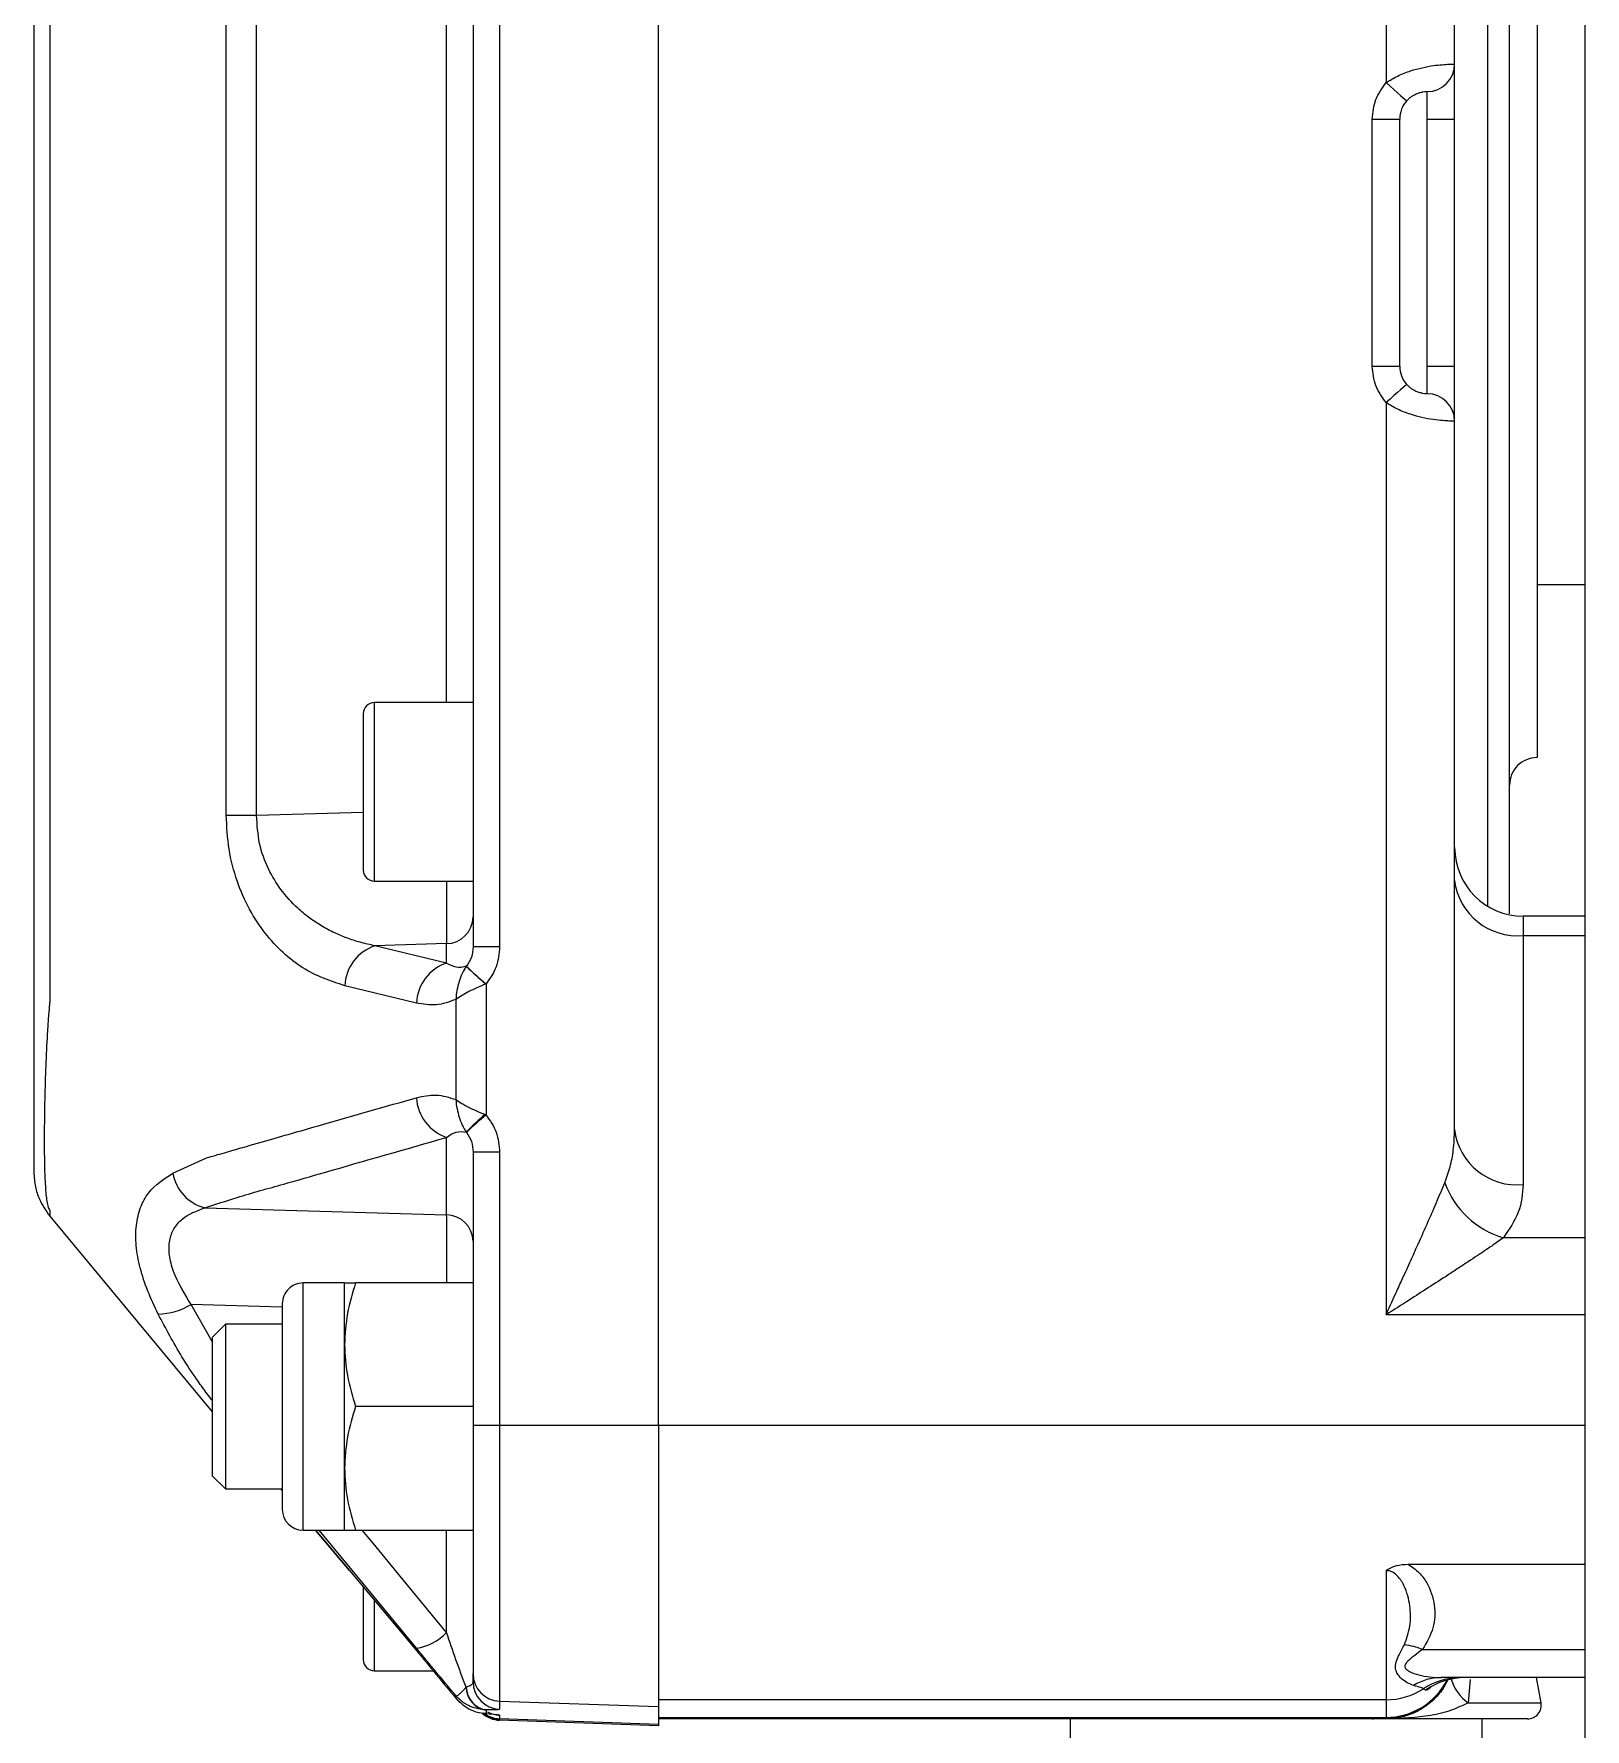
# Model space of a CAD drawing. Header units: centimetres. Extents: x 470464 to 524273, y 49611 to 59074.
# Drawn here: x 492044.57 to 492055.87, y 53025.29 to 53037.63 of the extents above; entities that cross this region are included whole.
import ezdxf

# ---------------------------------------------------------------- set-up
doc = ezdxf.new("R2010")
doc.units = ezdxf.units.CM
doc.header["$MEASUREMENT"] = 0
doc.layers.add('vinç', color=7, linetype='Continuous')

# ---------------------------------------------------------------- blocks, each defined once
blk = doc.blocks.new('ytrbnjytrbtrbrervrer')
at = {"color": 2, "linetype": 'Continuous', "lineweight": 25}
for p, q in [((429373.611, 71737.541), (429346.111, 71737.541)), ((429358.051, 71737.191), (429358.051, 71737.541)), ((429360.466, 71737.541), (429360.466, 71737.091)), ((429360.606, 71737.091), (429360.606, 71737.541)), ((429362.808, 71737.541), (429362.808, 71736.946)), ((429363.369, 71737.541), (429363.369, 71736.091)), ((429364.173, 71730.791), (429364.173, 71737.541)), ((429365.185, 71736.252), (429365.185, 71737.541)), ((429365.806, 71736.358), (429365.806, 71737.541)), ((429366.011, 71737.541), (429366.011, 71736.493)), ((429366.194, 71737.221), (429366.011, 71737.188)), ((429366.194, 71736.69), (429366.194, 71737.221)), ((429351.811, 71737.191), (429359.311, 71737.191)), ((429360.466, 71737.091), (429360.606, 71737.091)), ((429360.606, 71737.091), (429362.42, 71737.091)), ((429352.215, 71736.831), (429360.393, 71736.831)), ((429366.024, 71736.705), (429366.194, 71736.69)), ((429367.007, 71736.791), (429366.311, 71736.791)), ((429354.261, 71736.591), (429349.102, 71736.591)), ((429356.461, 71736.591), (429354.661, 71736.591)), ((429354.661, 71736.391), (429354.661, 71736.591)), ((429356.461, 71736.391), (429356.461, 71736.591)), ((429362.02, 71736.591), (429356.861, 71736.591)), ((429356.661, 71736.391), (429354.461, 71736.391)), ((429366.103, 71736.38), (429366.092, 71736.363)), ((429347.753, 71736.091), (429354.396, 71736.091)), ((429356.461, 71736.191), (429354.661, 71736.191)), ((429354.661, 71735.991), (429354.661, 71736.191)), ((429356.461, 71735.991), (429356.461, 71736.191)), ((429356.726, 71736.091), (429363.369, 71736.091)), ((429365.231, 71736.091), (429366.172, 71736.091)), ((429366.172, 71736.091), (429366.172, 71730.791)), ((429366.172, 71736.091), (429366.302, 71736.091)), ((429366.302, 71730.791), (429366.302, 71736.091)), ((429366.302, 71736.091), (429366.307, 71736.091)), ((429366.307, 71736.091), (429366.304, 71736.12)), ((429366.307, 71736.12), (429366.311, 71736.091)), ((429356.461, 71735.991), (429354.661, 71735.991)), ((429366.311, 71735.991), (429366.311, 71730.791)), ((429366.311, 71735.991), (429366.311, 71735.991)), ((429366.311, 71733.791), (429367.007, 71733.791)), ((429364.173, 71730.791), (429351.232, 71730.791)), ((429364.173, 71729.634), (429364.173, 71730.791)), ((429364.173, 71730.791), (429366.222, 71730.791)), ((429366.182, 71729.634), (429366.222, 71730.791)), ((429366.222, 71730.791), (429366.352, 71730.791)), ((429366.352, 71730.791), (429366.311, 71729.634)), ((429366.361, 71730.791), (429366.321, 71729.634)), ((429366.352, 71730.791), (429366.361, 71730.791)), ((429350.361, 71729.634), (429360.689, 71729.634)), ((429360.689, 71729.634), (429360.689, 71729.441)), ((429362.185, 71729.634), (429364.173, 71729.634)), ((429362.185, 71729.634), (429362.185, 71729.441)), ((429364.173, 71729.634), (429366.182, 71729.634)), ((429364.173, 71729.441), (429364.173, 71729.634)), ((429366.182, 71729.634), (429366.241, 71729.634)), ((429366.284, 71729.634), (429366.311, 71729.634)), ((429366.311, 71729.634), (429366.318, 71729.634)), ((429366.318, 71729.634), (429366.321, 71729.634)), ((429350.361, 71729.441), (429360.689, 71729.441)), ((429358.911, 71729.441), (429358.911, 71728.721)), ((429360.211, 71728.721), (429360.211, 71729.441)), ((429360.959, 71729.535), (429361.913, 71729.535)), ((429360.96, 71729.533), (429360.959, 71729.535)), ((429361.91, 71729.528), (429361.913, 71729.535)), ((429362.185, 71729.441), (429364.173, 71729.441)), ((429363.137, 71729.441), (429363.137, 71728.585)), ((429364.037, 71729.441), (429364.037, 71728.585)), ((429364.937, 71728.585), (429364.937, 71729.441)), ((429366.042, 71729.441), (429365.982, 71729.441)), ((429366.246, 71729.535), (429366.272, 71729.535)), ((429366.246, 71729.535), (429366.246, 71729.523)), ((429366.268, 71729.508), (429366.269, 71729.513)), ((429366.272, 71729.536), (429366.272, 71729.529)), ((429366.272, 71729.535), (429366.272, 71729.528)), ((429360.83, 71729.392), (429360.831, 71729.391)), ((429361.072, 71729.315), (429361.802, 71729.315)), ((429362.039, 71729.391), (429362.04, 71729.392)), ((429366.081, 71729.392), (429366.081, 71729.39)), ((429366.161, 71729.315), (429366.142, 71729.315)), ((429358.911, 71729.248), (429352.211, 71729.248)), ((429360.807, 71729.248), (429360.666, 71729.248)), ((429360.666, 71729.248), (429360.681, 71728.726)), ((429360.807, 71729.248), (429360.681, 71728.726)), ((429362.641, 71729.248), (429362.077, 71729.248)), ((429362.59, 71727.486), (429362.641, 71729.248)), ((429365.683, 71729.248), (429364.937, 71729.248)), ((429365.961, 71728.721), (429365.961, 71729.15)), ((429361.099, 71729.028), (429360.973, 71728.506)), ((429365.797, 71729.028), (429364.937, 71728.319)), ((429365.23, 71728.54), (429365.814, 71729.028)), ((429358.911, 71728.721), (429360.211, 71728.721)), ((429365.447, 71728.721), (429365.961, 71728.721)), ((429359.731, 71727.864), (429359.709, 71728.641)), ((429363.137, 71728.504), (429363.137, 71728.202)), ((429363.587, 71728.504), (429363.137, 71728.504)), ((429364.487, 71728.504), (429363.587, 71728.504)), ((429364.937, 71728.504), (429364.487, 71728.504)), ((429364.937, 71728.293), (429365.23, 71728.54)), ((429365.23, 71728.54), (429364.937, 71728.293)), ((429364.937, 71728.202), (429364.937, 71728.504)), ((429365.23, 71728.54), (429365.231, 71728.541)), ((429364.937, 71728.202), (429363.137, 71728.202)), ((429363.313, 71728.051), (429363.294, 71727.387)), ((429363.437, 71728.051), (429363.437, 71727.638)), ((429364.637, 71728.04), (429364.651, 71728.051)), ((429364.637, 71727.638), (429364.637, 71728.051)), ((429359.731, 71727.864), (429351.32, 71727.864)), ((429359.731, 71727.643), (429359.731, 71727.864)), ((429359.731, 71727.643), (429351.32, 71727.643)), ((429363.437, 71727.638), (429363.737, 71727.638)), ((429363.437, 71727.638), (429363.533, 71727.541)), ((429363.737, 71727.638), (429364.637, 71727.638)), ((429364.541, 71727.541), (429364.637, 71727.638)), ((429362.338, 71727.253), (429362.227, 71727.495)), ((429362.65, 71726.357), (429364.075, 71727.541)), ((429363.563, 71727.541), (429363.294, 71727.387)), ((429363.533, 71727.541), (429363.785, 71727.541)), ((429363.785, 71727.541), (429364.541, 71727.541)), ((429362.608, 71726.357), (429362.65, 71726.357))]:
    blk.add_line(p, q, dxfattribs=at)
at = {"color": 2, "linetype": 'Continuous', "lineweight": 25, "flags": 128}
for points in [[(429354.396, 71736.091), (429354.422, 71736.121), (429354.447, 71736.149), (429354.47, 71736.175), (429354.49, 71736.197), (429354.506, 71736.216), (429354.519, 71736.23), (429354.526, 71736.238), (429354.529, 71736.241)], [(429356.593, 71736.241), (429356.596, 71736.238), (429356.603, 71736.23), (429356.616, 71736.216), (429356.632, 71736.197), (429356.652, 71736.175), (429356.675, 71736.149), (429356.7, 71736.121), (429356.726, 71736.091)], [(429366.272, 71729.529), (429366.269, 71729.509), (429366.268, 71729.507)], [(429365.683, 71729.248), (429365.325, 71728.953), (429365.032, 71728.712), (429364.937, 71728.633)], [(429345.685, 71726.357), (429353.387, 71726.357), (429357.7, 71726.357), (429359.597, 71726.357), (429360.432, 71726.357), (429360.8, 71726.357), (429360.961, 71726.357), (429361.033, 71726.357), (429361.064, 71726.357), (429361.089, 71726.357)]]:
    blk.add_lwpolyline(points, dxfattribs=at)
at = {"color": 2, "linetype": 'Continuous', "lineweight": 25}
for centre, radius, start, end in [((429366.211, 71737.122), 0.1, 0, 100), ((429359.511, 71737.191), 0.2, 180, 270), ((429359.966, 71737.091), 0.5, 270, 0), ((429360.149, 71737.046), 0.459, 277.0103, 5.6092), ((429361.964, 71737.046), 0.459, 277.0099, 5.6095), ((429362.182, 71737.132), 0.653, 290.228, 343.5172), ((429354.261, 71736.391), 0.2, 0, 90), ((429356.861, 71736.391), 0.2, 90, 180), ((429366.51, 71736.668), 0.499, 180.0031, 215.2782), ((429366.51, 71736.635), 0.499, 180.0038, 213.0385), ((429365.935, 71736.869), 0.315, 286.0003, 325.3327), ((429366.399, 71736.494), 0.388, 180.2261, 211.3984), ((429365.801, 71736.091), 0.5, 359.9951, 63.0025), ((429366.343, 71736.146), 0.577, 158.4382, 172.1501), ((429365.672, 71736.091), 0.5, 359.9969, 32.9531), ((429354.661, 71736.391), 0.2, 228.5904, 270), ((429356.461, 71736.391), 0.2, 270, 311.4096), ((429365.982, 71729.641), 0.2, 270.0126, 358.0149), ((429366.042, 71729.641), 0.2, 270.0119, 358.0156), ((429366.084, 71729.641), 0.2, 331.4995, 358.004), ((429366.121, 71729.641), 0.2, 318.6606, 358), ((429366.111, 71729.641), 0.2, 323.6526, 358.0048), ((429366.118, 71729.641), 0.2, 320.0189, 357.9974), ((429360.469, 71729.244), 0.197, 1.2372, 89.2867), ((429358.727, 71731.403), 2.911, 316.284, 320.0751), ((429359.17, 71731.033), 2.335, 315.3224, 320.0181), ((429363.236, 71730.641), 1.731, 220.0154, 226.246), ((429364.253, 71731.482), 3.044, 219.7618, 223.3722), ((429362.837, 71729.245), 0.196, 90.965, 179.0217), ((429366.075, 71729.566), 0.175, 272.0061, 349.7836), ((429366.079, 71729.561), 0.171, 270.8366, 347.2922), ((429361.112, 71729.349), 0.321, 198.2603, 267.724), ((429361.766, 71729.357), 0.33, 273.7506, 340.7555), ((429365.427, 71728.976), 0.373, 7.9581, 46.8045), ((429358.991, 71728.721), 0.08, 180, 270), ((429360.131, 71728.721), 0.08, 270, 0), ((429360.986, 71728.827), 0.321, 198.2603, 267.724), ((429365.881, 71728.721), 0.08, 270, 0), ((429363.288, 71728.202), 0.151, 180, 270), ((429364.786, 71728.202), 0.151, 270, 0), ((429362.28, 71727.569), 0.321, 280.3886, 345.0541), ((429362.844, 71727.125), 0.521, 2.3921, 30.1789)]:
    blk.add_arc(centre, radius, start, end, dxfattribs=at)
for points, knots in [([(429362.42, 71737.091), (429362.488, 71737.085), (429362.622, 71737.073), (429362.747, 71736.988), (429362.808, 71736.946)], [0, 0, 0, 0, 0.506464, 1, 1, 1, 1]), ([(429366.311, 71737.122), (429366.311, 71737.119), (429366.311, 71737.112), (429366.311, 71737.058), (429366.311, 71736.971), (429366.311, 71736.848), (429366.311, 71736.694), (429366.311, 71736.512), (429366.311, 71736.312), (429366.311, 71736.164), (429366.311, 71736.091)], [0, 0, 0, 0, 0.1225081, 0.2450276, 0.371865, 0.5000029, 0.6281419, 0.7549778, 0.8792913, 1, 1, 1, 1]), ([(429355.561, 71736.991), (429355.368, 71736.991), (429354.982, 71736.991), (429354.407, 71736.991), (429353.845, 71736.991), (429353.306, 71736.991), (429352.797, 71736.991), (429352.491, 71736.991), (429352.338, 71736.991)], [0, 0, 0, 0, 0.165381, 0.332144, 0.5, 0.667871, 0.834625, 1, 1, 1, 1]), ([(429360.448, 71736.991), (429360.395, 71736.991), (429360.294, 71736.991), (429360.07, 71736.991), (429359.81, 71736.991), (429359.503, 71736.991), (429359.152, 71736.991), (429358.763, 71736.991), (429358.343, 71736.991), (429357.897, 71736.991), (429357.387, 71736.991), (429356.813, 71736.991), (429356.186, 71736.991), (429355.767, 71736.991), (429355.561, 71736.991)], [0, 0, 0, 0, 0.084994, 0.162441, 0.239879, 0.318975, 0.398061, 0.477156, 0.556242, 0.633689, 0.711128, 0.810192, 0.906545, 1, 1, 1, 1]), ([(429362.808, 71736.946), (429362.828, 71736.918), (429362.87, 71736.859), (429362.929, 71736.771), (429362.983, 71736.689), (429363.03, 71736.617), (429363.093, 71736.521), (429363.17, 71736.401), (429363.267, 71736.251), (429363.333, 71736.148), (429363.369, 71736.091)], [0, 0, 0, 0, 0.116386, 0.249602, 0.326416, 0.409823, 0.499886, 0.658508, 0.813917, 1, 1, 1, 1]), ([(429354.396, 71736.091), (429354.379, 71736.119), (429354.344, 71736.177), (429354.309, 71736.269), (429354.285, 71736.358), (429354.271, 71736.435), (429354.264, 71736.503), (429354.262, 71736.549), (429354.261, 71736.583), (429354.261, 71736.588), (429354.261, 71736.591)], [0, 0, 0, 0, 0.121653, 0.250693, 0.36991, 0.500504, 0.613618, 0.750121, 0.844327, 1, 1, 1, 1]), ([(429354.661, 71736.591), (429354.611, 71736.591), (429354.533, 71736.591), (429354.44, 71736.591), (429354.376, 71736.591), (429354.324, 71736.591), (429354.275, 71736.591), (429354.266, 71736.591), (429354.261, 71736.591)], [0, 0, 0, 0, 0.239453, 0.368355, 0.499999, 0.631637, 0.760547, 1, 1, 1, 1]), ([(429356.861, 71736.591), (429356.856, 71736.591), (429356.847, 71736.591), (429356.798, 71736.591), (429356.746, 71736.591), (429356.682, 71736.591), (429356.589, 71736.591), (429356.511, 71736.591), (429356.461, 71736.591)], [0, 0, 0, 0, 0.239453, 0.368363, 0.5, 0.631637, 0.760547, 1, 1, 1, 1]), ([(429356.861, 71736.591), (429356.861, 71736.588), (429356.861, 71736.583), (429356.86, 71736.55), (429356.858, 71736.505), (429356.851, 71736.437), (429356.837, 71736.357), (429356.812, 71736.268), (429356.778, 71736.177), (429356.743, 71736.119), (429356.726, 71736.091)], [0, 0, 0, 0, 0.155853, 0.250179, 0.375285, 0.500527, 0.630965, 0.750089, 0.878713, 1, 1, 1, 1]), ([(429362.408, 71736.519), (429362.369, 71736.533), (429362.291, 71736.561), (429362.161, 71736.586), (429362.07, 71736.589), (429362.02, 71736.591)], [0, 0, 0, 0, 0.309301, 0.619044, 1, 1, 1, 1]), ([(429366.194, 71736.69), (429366.213, 71736.65), (429366.251, 71736.572), (429366.303, 71736.369), (429366.308, 71736.202), (429366.311, 71736.091)], [0, 0, 0, 0, 0.251381, 0.49995, 1, 1, 1, 1]), ([(429363.369, 71736.091), (429363.32, 71736.113), (429363.237, 71736.151), (429363.111, 71736.209), (429362.994, 71736.262), (429362.856, 71736.324), (429362.709, 71736.39), (429362.551, 71736.459), (429362.454, 71736.499), (429362.408, 71736.519)], [0, 0, 0, 0, 0.1465851, 0.2505305, 0.3839859, 0.5001702, 0.6735894, 0.8413176, 1, 1, 1, 1]), ([(429365.806, 71736.358), (429365.82, 71736.338), (429365.849, 71736.3), (429365.884, 71736.256), (429365.912, 71736.231), (429365.933, 71736.225), (429365.952, 71736.238), (429365.973, 71736.272), (429365.993, 71736.331), (429366.008, 71736.41), (429366.01, 71736.465), (429366.011, 71736.493)], [0, 0, 0, 0, 0.1243148, 0.2484234, 0.3113128, 0.3742808, 0.4369676, 0.5000502, 0.6617594, 0.8289099, 1, 1, 1, 1]), ([(429366.031, 71736.538), (429366.053, 71736.527), (429366.106, 71736.5), (429366.176, 71736.437), (429366.238, 71736.358), (429366.282, 71736.268), (429366.307, 71736.177), (429366.31, 71736.119), (429366.311, 71736.091)], [0, 0, 0, 0, 0.129589, 0.304081, 0.485826, 0.651804, 0.831014, 1, 1, 1, 1]), ([(429366.307, 71736.091), (429366.306, 71736.119), (429366.302, 71736.177), (429366.276, 71736.268), (429366.232, 71736.358), (429366.172, 71736.435), (429366.104, 71736.496), (429366.054, 71736.522), (429366.032, 71736.534)], [0, 0, 0, 0, 0.17186, 0.354528, 0.522982, 0.707725, 0.867419, 1, 1, 1, 1]), ([(429354.529, 71736.241), (429354.523, 71736.247), (429354.511, 71736.258), (429354.497, 71736.276), (429354.486, 71736.294), (429354.475, 71736.316), (429354.467, 71736.339), (429354.459, 71736.38), (429354.46, 71736.386), (429354.461, 71736.391)], [0, 0, 0, 0, 0.065035, 0.125654, 0.1871424, 0.251581, 0.3673468, 0.5016956, 1, 1, 1, 1]), ([(429356.661, 71736.391), (429356.662, 71736.386), (429356.663, 71736.38), (429356.655, 71736.339), (429356.647, 71736.315), (429356.636, 71736.294), (429356.625, 71736.276), (429356.611, 71736.258), (429356.599, 71736.247), (429356.593, 71736.241)], [0, 0, 0, 0, 0.498618, 0.633111, 0.749, 0.81314, 0.874409, 0.934993, 1, 1, 1, 1]), ([(429365.185, 71736.252), (429365.204, 71736.28), (429365.244, 71736.337), (429365.345, 71736.408), (429365.482, 71736.451), (429365.651, 71736.447), (429365.754, 71736.387), (429365.806, 71736.358)], [0, 0, 0, 0, 0.125812, 0.251485, 0.501388, 0.751233, 1, 1, 1, 1]), ([(429366.092, 71736.363), (429366.09, 71736.36), (429366.086, 71736.352), (429366.074, 71736.312), (429366.068, 71736.292)], [0, 0, 0, 0, 0.499539, 1, 1, 1, 1]), ([(429366.081, 71736.418), (429366.086, 71736.412), (429366.103, 71736.389), (429366.103, 71736.384), (429366.103, 71736.38)], [0, 0, 0, 0, 0.267785, 1, 1, 1, 1]), ([(429365.231, 71736.091), (429365.224, 71736.102), (429365.209, 71736.125), (429365.189, 71736.179), (429365.187, 71736.223), (429365.185, 71736.252)], [0, 0, 0, 0, 0.24443, 0.501734, 1, 1, 1, 1]), ([(429365.771, 71736.225), (429365.726, 71736.241), (429365.636, 71736.273), (429365.489, 71736.269), (429365.364, 71736.239), (429365.281, 71736.189), (429365.246, 71736.148), (429365.233, 71736.117), (429365.232, 71736.1), (429365.231, 71736.091)], [0, 0, 0, 0, 0.249481, 0.499445, 0.749348, 0.874339, 0.936906, 0.968488, 1, 1, 1, 1]), ([(429366.068, 71736.292), (429366.062, 71736.276), (429366.052, 71736.246), (429366.02, 71736.204), (429365.982, 71736.17), (429365.942, 71736.158), (429365.91, 71736.161), (429365.877, 71736.171), (429365.831, 71736.193), (429365.791, 71736.214), (429365.771, 71736.225)], [0, 0, 0, 0, 0.175614, 0.335428, 0.49841, 0.623925, 0.684221, 0.749482, 0.87471, 1, 1, 1, 1]), ([(429354.661, 71735.991), (429354.612, 71735.996), (429354.515, 71736.005), (429354.436, 71736.063), (429354.396, 71736.091)], [0, 0, 0, 0, 0.499992, 1, 1, 1, 1]), ([(429356.726, 71736.091), (429356.686, 71736.063), (429356.607, 71736.005), (429356.51, 71735.996), (429356.461, 71735.991)], [0, 0, 0, 0, 0.499989, 1, 1, 1, 1]), ([(429366.311, 71735.991), (429366.31, 71735.996), (429366.31, 71736.005), (429366.308, 71736.062), (429366.307, 71736.091)], [0, 0, 0, 0, 0.500068, 1, 1, 1, 1]), ([(429366.311, 71736.091), (429366.311, 71736.063), (429366.311, 71736.005), (429366.311, 71735.996), (429366.311, 71735.991)], [0, 0, 0, 0, 0.500003, 1, 1, 1, 1]), ([(429360.689, 71729.634), (429360.739, 71729.63), (429360.838, 71729.621), (429360.919, 71729.564), (429360.959, 71729.535)], [0, 0, 0, 0, 0.50196, 1, 1, 1, 1]), ([(429361.913, 71729.535), (429361.954, 71729.564), (429362.035, 71729.621), (429362.135, 71729.63), (429362.185, 71729.634)], [0, 0, 0, 0, 0.497454, 1, 1, 1, 1]), ([(429366.241, 71729.634), (429366.243, 71729.63), (429366.246, 71729.621), (429366.246, 71729.564), (429366.246, 71729.535)], [0, 0, 0, 0, 0.503096, 1, 1, 1, 1]), ([(429366.272, 71729.536), (429366.274, 71729.564), (429366.279, 71729.621), (429366.282, 71729.63), (429366.284, 71729.634)], [0, 0, 0, 0, 0.498494, 1, 1, 1, 1]), ([(429360.689, 71729.441), (429360.715, 71729.439), (429360.766, 71729.435), (429360.809, 71729.406), (429360.83, 71729.392)], [0, 0, 0, 0, 0.5070397, 1, 1, 1, 1]), ([(429360.96, 71729.533), (429360.978, 71729.49), (429361.014, 71729.405), (429361.053, 71729.345), (429361.072, 71729.315)], [0, 0, 0, 0, 0.508065, 1, 1, 1, 1]), ([(429361.802, 71729.315), (429361.811, 71729.329), (429361.826, 71729.351), (429361.844, 71729.384), (429361.872, 71729.437), (429361.893, 71729.486), (429361.91, 71729.528)], [0, 0, 0, 0, 0.246895, 0.4011574, 0.4933243, 1, 1, 1, 1]), ([(429362.04, 71729.392), (429362.062, 71729.406), (429362.106, 71729.435), (429362.158, 71729.439), (429362.185, 71729.441)], [0, 0, 0, 0, 0.491199, 1, 1, 1, 1]), ([(429364.173, 71729.441), (429364.282, 71729.441), (429364.505, 71729.441), (429364.836, 71729.441), (429365.155, 71729.441), (429365.441, 71729.441), (429365.677, 71729.441), (429365.847, 71729.441), (429365.954, 71729.441), (429365.973, 71729.441), (429365.982, 71729.441)], [0, 0, 0, 0, 0.116845, 0.240412, 0.3689, 0.500001, 0.6311, 0.759588, 0.883154, 1, 1, 1, 1]), ([(429366.042, 71729.441), (429366.049, 71729.439), (429366.064, 71729.435), (429366.075, 71729.406), (429366.081, 71729.392)], [0, 0, 0, 0, 0.510332, 1, 1, 1, 1]), ([(429366.246, 71729.523), (429366.239, 71729.483), (429366.231, 71729.435), (429366.201, 71729.383), (429366.179, 71729.35), (429366.156, 71729.328), (429366.142, 71729.315)], [0, 0, 0, 0, 0.505445, 0.595141, 0.752402, 1, 1, 1, 1]), ([(429366.161, 71729.315), (429366.19, 71729.345), (429366.233, 71729.39), (429366.264, 71729.47), (429366.27, 71729.513), (429366.272, 71729.535)], [0, 0, 0, 0, 0.490213, 0.739157, 1, 1, 1, 1]), ([(429366.272, 71729.536), (429366.272, 71729.536), (429366.272, 71729.536), (429366.272, 71729.535), (429366.272, 71729.535)], [0, 0, 0, 0, 0.560478, 1, 1, 1, 1]), ([(429360.831, 71729.391), (429360.837, 71729.366), (429360.848, 71729.316), (429360.82, 71729.271), (429360.807, 71729.248)], [0, 0, 0, 0, 0.500024, 1, 1, 1, 1]), ([(429360.831, 71729.391), (429360.848, 71729.381), (429360.881, 71729.36), (429360.942, 71729.338), (429361.006, 71729.322), (429361.05, 71729.317), (429361.072, 71729.315)], [0, 0, 0, 0, 0.256241, 0.502924, 0.749621, 1, 1, 1, 1]), ([(429361.072, 71729.315), (429361.09, 71729.268), (429361.124, 71729.173), (429361.107, 71729.076), (429361.099, 71729.028)], [0, 0, 0, 0, 0.501025, 1, 1, 1, 1]), ([(429361.788, 71729.028), (429361.777, 71729.076), (429361.756, 71729.172), (429361.786, 71729.267), (429361.802, 71729.315)], [0, 0, 0, 0, 0.498944, 1, 1, 1, 1]), ([(429361.802, 71729.315), (429361.824, 71729.317), (429361.867, 71729.322), (429361.93, 71729.339), (429361.989, 71729.36), (429362.022, 71729.38), (429362.039, 71729.391)], [0, 0, 0, 0, 0.250443, 0.49726, 0.744431, 1, 1, 1, 1]), ([(429362.077, 71729.248), (429362.061, 71729.271), (429362.029, 71729.315), (429362.035, 71729.365), (429362.039, 71729.391)], [0, 0, 0, 0, 0.499863, 1, 1, 1, 1]), ([(429366.081, 71729.39), (429366.014, 71729.365), (429365.881, 71729.314), (429365.749, 71729.27), (429365.683, 71729.248)], [0, 0, 0, 0, 0.500136, 1, 1, 1, 1]), ([(429366.142, 71729.315), (429366.085, 71729.267), (429365.971, 71729.172), (429365.855, 71729.076), (429365.797, 71729.028)], [0, 0, 0, 0, 0.50108, 1, 1, 1, 1]), ([(429365.814, 71729.028), (429365.872, 71729.076), (429365.989, 71729.173), (429366.103, 71729.268), (429366.161, 71729.315)], [0, 0, 0, 0, 0.498994, 1, 1, 1, 1]), ([(429366.142, 71729.315), (429366.143, 71729.318), (429366.144, 71729.323), (429366.133, 71729.339), (429366.114, 71729.36), (429366.092, 71729.38), (429366.081, 71729.39)], [0, 0, 0, 0, 0.251127, 0.498481, 0.745101, 1, 1, 1, 1]), ([(429366.161, 71729.315), (429366.167, 71729.321), (429366.178, 71729.329), (429366.186, 71729.339), (429366.19, 71729.343)], [0, 0, 0, 0, 0.623615, 1, 1, 1, 1]), ([(429360.666, 71729.248), (429360.629, 71729.249), (429360.556, 71729.25), (429360.38, 71729.25), (429360.246, 71729.25), (429360.211, 71729.25)], [0, 0, 0, 0, 0.432799, 0.848964, 1, 1, 1, 1]), ([(429362.59, 71727.486), (429362.565, 71727.563), (429362.504, 71727.745), (429362.421, 71728.049), (429362.275, 71728.555), (429362.162, 71728.951), (429362.077, 71729.248)], [0, 0, 0, 0, 0.141893, 0.333417, 0.500063, 1, 1, 1, 1]), ([(429363.137, 71729.249), (429363.126, 71729.249), (429363.035, 71729.249), (429362.894, 71729.249), (429362.728, 71729.249), (429362.67, 71729.249), (429362.641, 71729.248)], [0, 0, 0, 0, 0.044395, 0.360433, 0.67648, 1, 1, 1, 1]), ([(429362.227, 71727.495), (429362.222, 71727.51), (429362.214, 71727.539), (429362.2, 71727.589), (429362.178, 71727.663), (429362.141, 71727.795), (429362.073, 71728.031), (429361.952, 71728.452), (429361.852, 71728.803), (429361.788, 71729.028)], [0, 0, 0, 0, 0.03086, 0.055092, 0.098363, 0.175632, 0.313613, 0.560008, 1, 1, 1, 1]), ([(429360.681, 71728.726), (429360.674, 71728.69), (429360.659, 71728.621), (429360.627, 71728.523), (429360.587, 71728.427), (429360.538, 71728.334), (429360.477, 71728.244), (429360.394, 71728.144), (429360.281, 71728.041), (429360.123, 71727.945), (429359.939, 71727.876), (429359.8, 71727.868), (429359.731, 71727.864)], [0, 0, 0, 0, 0.091259, 0.174579, 0.249996, 0.339731, 0.42287, 0.499566, 0.631319, 0.749109, 0.874334, 1, 1, 1, 1]), ([(429358.991, 71728.641), (429358.999, 71728.641), (429359.01, 71728.641), (429359.081, 71728.641), (429359.155, 71728.641), (429359.246, 71728.641), (429359.379, 71728.641), (429359.489, 71728.641), (429359.561, 71728.641)], [0, 0, 0, 0, 0.239457, 0.368357, 0.499995, 0.631637, 0.760543, 1, 1, 1, 1]), ([(429359.561, 71728.641), (429359.633, 71728.641), (429359.743, 71728.641), (429359.876, 71728.641), (429359.967, 71728.641), (429360.041, 71728.641), (429360.112, 71728.641), (429360.123, 71728.641), (429360.131, 71728.641)], [0, 0, 0, 0, 0.239457, 0.368357, 0.5, 0.631643, 0.760543, 1, 1, 1, 1]), ([(429363.137, 71728.585), (429363.21, 71728.562), (429363.358, 71728.517), (429363.51, 71728.508), (429363.587, 71728.504)], [0, 0, 0, 0, 0.49546, 1, 1, 1, 1]), ([(429363.137, 71728.504), (429363.137, 71728.508), (429363.137, 71728.517), (429363.137, 71728.562), (429363.137, 71728.585)], [0, 0, 0, 0, 0.4945164, 1, 1, 1, 1]), ([(429363.587, 71728.504), (429363.662, 71728.508), (429363.815, 71728.517), (429363.962, 71728.562), (429364.037, 71728.585)], [0, 0, 0, 0, 0.494511, 1, 1, 1, 1]), ([(429364.037, 71728.585), (429364.11, 71728.562), (429364.258, 71728.517), (429364.41, 71728.508), (429364.487, 71728.504)], [0, 0, 0, 0, 0.495457, 1, 1, 1, 1]), ([(429364.487, 71728.504), (429364.562, 71728.508), (429364.715, 71728.517), (429364.862, 71728.562), (429364.937, 71728.585)], [0, 0, 0, 0, 0.494513, 1, 1, 1, 1]), ([(429364.937, 71728.504), (429364.937, 71728.508), (429364.937, 71728.517), (429364.937, 71728.562), (429364.937, 71728.585)], [0, 0, 0, 0, 0.4945164, 1, 1, 1, 1]), ([(429365.352, 71728.641), (429365.409, 71728.641), (429365.506, 71728.641), (429365.626, 71728.641), (429365.717, 71728.641), (429365.791, 71728.641), (429365.862, 71728.641), (429365.873, 71728.641), (429365.881, 71728.641)], [0, 0, 0, 0, 0.20249, 0.337656, 0.475693, 0.613734, 0.748902, 1, 1, 1, 1]), ([(429360.973, 71728.506), (429360.938, 71728.402), (429360.885, 71728.246), (429360.736, 71728.055), (429360.595, 71727.924), (429360.421, 71727.808), (429360.214, 71727.718), (429359.981, 71727.655), (429359.814, 71727.647), (429359.731, 71727.643)], [0, 0, 0, 0, 0.249845, 0.37437, 0.499672, 0.624411, 0.749746, 0.875139, 1, 1, 1, 1]), ([(429363.288, 71728.051), (429363.298, 71728.051), (429363.313, 71728.051), (429363.407, 71728.051), (429363.503, 71728.051), (429363.623, 71728.051), (429363.798, 71728.051), (429364.037, 71728.051), (429364.276, 71728.051), (429364.451, 71728.051), (429364.571, 71728.051), (429364.667, 71728.051), (429364.761, 71728.051), (429364.776, 71728.051), (429364.786, 71728.051)], [0, 0, 0, 0, 0.11973, 0.1841828, 0.2500006, 0.3158184, 0.3802712, 0.5000012, 0.6197288, 0.6841816, 0.7499994, 0.8158172, 0.88027, 1, 1, 1, 1]), ([(429363.294, 71727.387), (429363.214, 71727.338), (429363.093, 71727.264), (429362.933, 71727.224), (429362.826, 71727.225), (429362.737, 71727.259), (429362.645, 71727.337), (429362.612, 71727.427), (429362.59, 71727.486)], [0, 0, 0, 0, 0.250269, 0.377442, 0.500368, 0.620569, 0.750457, 1, 1, 1, 1]), ([(429363.993, 71727.541), (429363.989, 71727.539), (429363.969, 71727.523), (429363.919, 71727.485), (429363.818, 71727.412), (429363.632, 71727.289), (429363.469, 71727.203), (429363.364, 71727.147)], [0, 0, 0, 0, 0.0180165, 0.1029595, 0.2539094, 0.5219179, 1, 1, 1, 1]), ([(429363.364, 71727.147), (429363.308, 71727.12), (429363.195, 71727.067), (429363.026, 71727.012), (429362.863, 71726.982), (429362.714, 71726.983), (429362.585, 71727.014), (429362.442, 71727.092), (429362.379, 71727.189), (429362.338, 71727.253)], [0, 0, 0, 0, 0.12369, 0.248404, 0.374527, 0.500271, 0.626986, 0.75248, 1, 1, 1, 1]), ([(429361.089, 71726.357), (429361.095, 71726.356), (429361.106, 71726.355), (429361.125, 71726.353), (429361.153, 71726.351), (429361.203, 71726.347), (429361.291, 71726.341), (429361.444, 71726.332), (429361.654, 71726.323), (429361.889, 71726.318), (429362.106, 71726.316), (429362.291, 71726.318), (429362.44, 71726.324), (429362.533, 71726.333), (429362.579, 71726.343), (429362.596, 71726.35), (429362.603, 71726.354), (429362.606, 71726.355), (429362.607, 71726.356), (429362.607, 71726.357), (429362.608, 71726.357)], [0, 0, 0, 0, 0.00815, 0.014535, 0.025868, 0.045922, 0.081328, 0.14394, 0.254296, 0.376747, 0.499499, 0.621613, 0.745044, 0.869972, 0.942098, 0.974326, 0.988662, 0.995003, 0.997802, 1, 1, 1, 1]), ([(429362.33, 71726.241), (429362.366, 71726.244), (429362.433, 71726.248), (429362.544, 71726.283), (429362.61, 71726.329), (429362.65, 71726.357)], [0, 0, 0, 0, 0.310636, 0.58106, 1, 1, 1, 1]), ([(429345.685, 71726.241), (429348.788, 71726.241), (429352.396, 71726.241), (429356.501, 71726.241), (429357.993, 71726.241), (429359.5, 71726.241), (429360.528, 71726.241), (429361.07, 71726.241), (429361.096, 71726.241), (429361.103, 71726.241), (429361.113, 71726.241), (429361.13, 71726.241), (429361.16, 71726.241), (429361.205, 71726.241), (429361.284, 71726.241), (429361.444, 71726.241), (429361.663, 71726.241), (429361.9, 71726.241), (429362.09, 71726.241), (429362.225, 71726.241), (429362.294, 71726.241), (429362.292, 71726.241), (429362.295, 71726.241), (429362.296, 71726.241), (429362.297, 71726.241), (429362.3, 71726.241), (429362.307, 71726.241), (429362.317, 71726.241), (429362.326, 71726.241), (429362.33, 71726.241)], [0, 0, 0, 0, 0.5003, 0.581593, 0.661786, 0.740879, 0.824491, 0.827477, 0.828279, 0.828578, 0.828621, 0.829975, 0.831329, 0.833459, 0.837275, 0.844169, 0.85968, 0.875226, 0.890738, 0.906269, 0.921845, 0.937468, 0.938529, 0.939969, 0.941789, 0.943989, 0.956584, 0.975254, 1, 1, 1, 1])]:
    blk.add_open_spline(points, degree=3, knots=knots, dxfattribs=at)
blk = doc.blocks.new('teyrujehkutk5rjykturjset')
at = {"layer": 'vinç', "color": 2}
blk.add_blockref('ytrbnjytrbtrbrervrer', (-15647.027, 3979.597), dxfattribs=at)
blk = doc.blocks.new('rtrtjhrkıtyurjtyrkurjt')
at = {"layer": 'vinç', "color": 2}
blk.add_blockref('teyrujehkutk5rjykturjset', (3449.374, 0), dxfattribs=at)

msp = doc.modelspace()

# ---------------------------------------------------------------- block references
at = {"layer": 'vinç', "color": 2, "rotation": 270}
msp.add_blockref('rtrtjhrkıtyurjtyrkurjt', (416338.736, 470194.022), dxfattribs=at)

doc.saveas('drawing.dxf')
